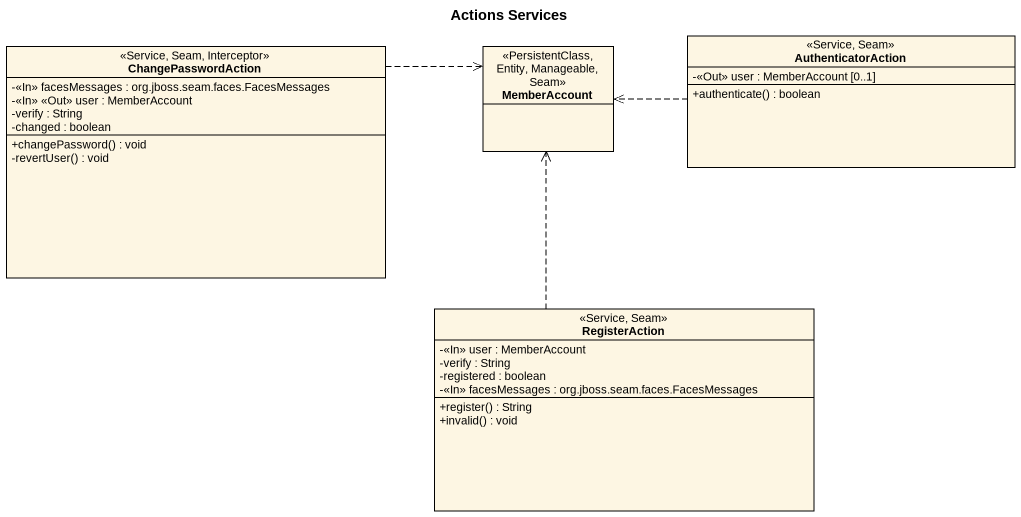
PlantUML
@startuml
title Actions Services
hide circle
hide empty members
skinparam classAttributeIconSize 0
class ChangePasswordAction <<Service, Seam, Interceptor>> {
  -<<In>> facesMessages : org.jboss.seam.faces.FacesMessages
  -<<In>> <<Out>> user : MemberAccount
  -verify : String
  -changed : boolean
  +changePassword() : void
  -revertUser() : void
}
class MemberAccount <<PersistentClass, Entity, Manageable, Seam>>
class AuthenticatorAction <<Service, Seam>> {
  -<<Out>> user : MemberAccount [0..1]
  +authenticate() : boolean
}
class RegisterAction <<Service, Seam>> {
  -<<In>> user : MemberAccount
  -verify : String
  -registered : boolean
  -<<In>> facesMessages : org.jboss.seam.faces.FacesMessages
  +register() : String
  +invalid() : void
}
ChangePasswordAction .right.> MemberAccount
AuthenticatorAction .left.> MemberAccount
RegisterAction .up.> MemberAccount
@enduml
